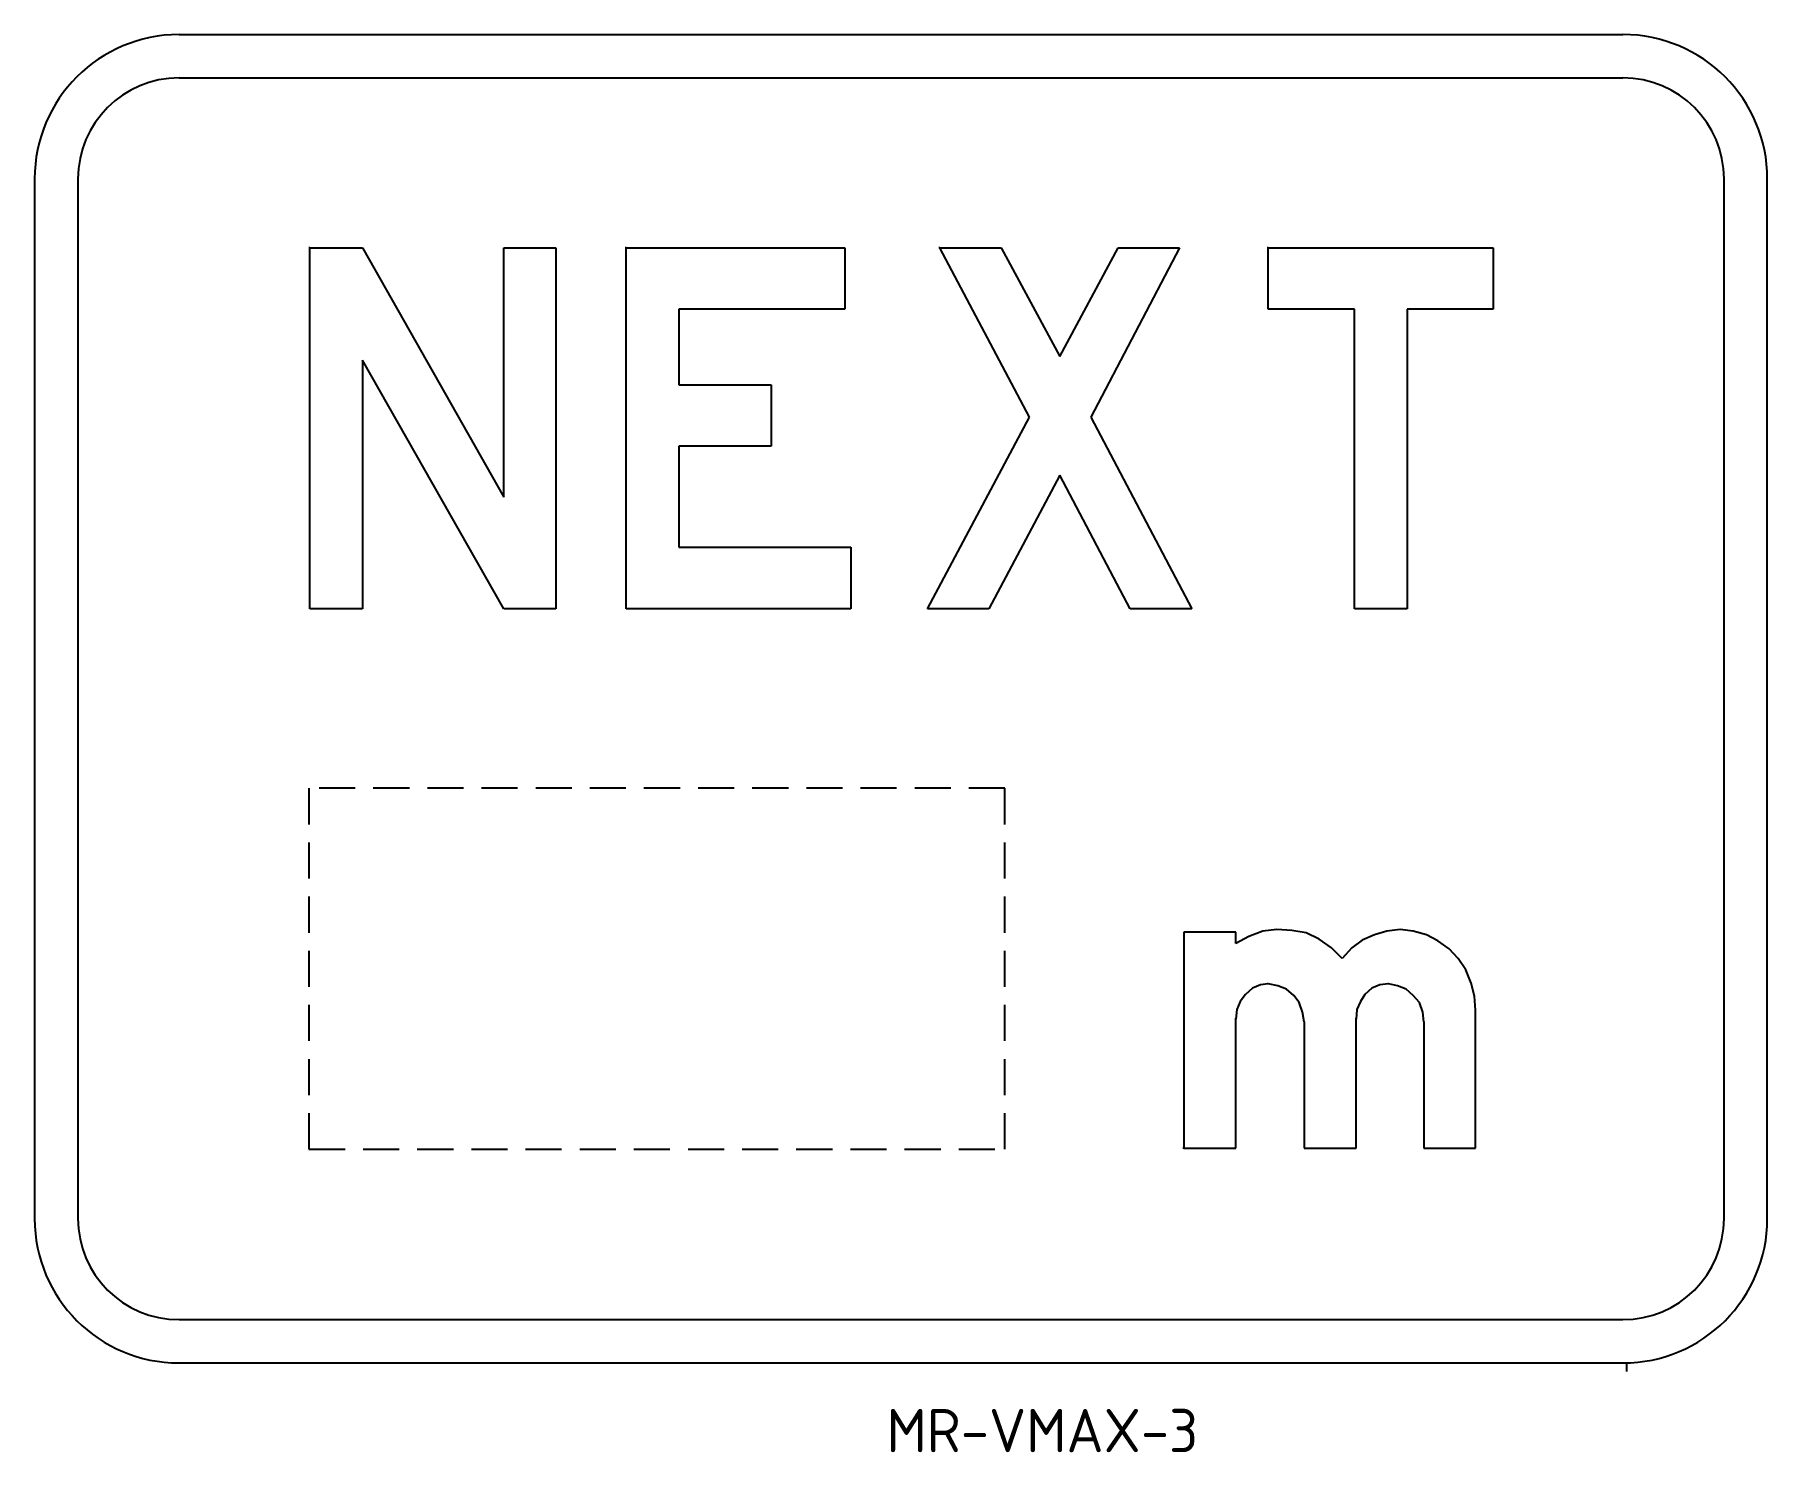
# Model space of a CAD drawing. Extents: x 157 to 277, y 149 to 248.
import ezdxf

# ---------------------------------------------------------------- set-up
doc = ezdxf.new("R2010")
doc.units = 0
doc.linetypes.add('CENTERX2', pattern=[101.6, 63.5, -12.7, 12.7, -12.7])
doc.linetypes.add('DASHED', pattern=[0.75, 0.5, -0.25])
doc.layers.get('0').update_dxf_attribs({"linetype": 'CONTINUOUS'})
doc.layers.add('T25', color=1, linetype='CONTINUOUS')
doc.styles.add('ISO', font='iso3098b.shx')

msp = doc.modelspace()

# ---------------------------------------------------------------- linework, layer by layer
at = {"color": 1}
for p, q in [((176.42, 232.92), (176.36, 232.92)), ((176.42, 232.92), (180.07, 232.92)), ((176.42, 207.91), (176.42, 232.92)), ((180.07, 232.92), (189.87, 215.64)), ((189.87, 215.64), (189.87, 232.92)), ((189.87, 232.92), (193.46, 232.92)), ((193.46, 232.92), (193.46, 207.91)), ((198.33, 232.92), (198.27, 232.92)), ((198.33, 232.92), (213.48, 232.92)), ((198.33, 207.91), (198.33, 232.92)), ((213.48, 232.92), (213.48, 228.66)), ((220.05, 232.92), (219.99, 232.92)), ((220.05, 232.92), (224.31, 232.92)), ((226.26, 221.18), (220.05, 232.92)), ((224.31, 232.92), (228.38, 225.38)), ((228.38, 225.38), (232.4, 232.92)), ((236.66, 232.92), (230.51, 221.18)), ((232.4, 232.92), (236.66, 232.92)), ((242.81, 232.92), (242.74, 232.92)), ((242.81, 232.92), (258.38, 232.92)), ((242.81, 228.66), (242.81, 232.92)), ((258.38, 232.92), (258.38, 228.66)), ((213.48, 228.66), (201.98, 228.66)), ((201.98, 228.66), (201.98, 223.43)), ((248.77, 228.66), (242.81, 228.66)), ((248.77, 207.91), (248.77, 228.66)), ((258.38, 228.66), (252.42, 228.66)), ((252.42, 228.66), (252.42, 207.91)), ((189.87, 207.91), (180.07, 225.13)), ((180.07, 225.13), (180.07, 207.91)), ((201.98, 223.43), (208.37, 223.43)), ((208.37, 223.43), (208.37, 219.17)), ((219.2, 207.91), (226.26, 221.18)), ((230.51, 221.18), (237.51, 207.91)), ((208.37, 219.17), (201.98, 219.17)), ((201.98, 219.17), (201.98, 212.17)), ((228.38, 217.16), (223.46, 207.91)), ((233.25, 207.91), (228.38, 217.16)), ((201.98, 212.17), (213.9, 212.17)), ((213.9, 212.17), (213.9, 207.91)), ((180.07, 207.91), (176.42, 207.91)), ((193.46, 207.91), (189.87, 207.91)), ((213.9, 207.91), (198.33, 207.91)), ((223.46, 207.91), (219.2, 207.91)), ((237.51, 207.91), (233.25, 207.91)), ((252.42, 207.91), (248.77, 207.91)), ((240.55, 185.52), (236.96, 185.52)), ((236.96, 185.52), (236.96, 170.55)), ((240.55, 184.73), (240.55, 185.52)), ((241.47, 185.22), (240.55, 184.73)), ((242.44, 185.58), (241.47, 185.22)), ((243.41, 185.7), (242.44, 185.58)), ((244.45, 185.64), (243.41, 185.7)), ((245.42, 185.46), (244.45, 185.64)), ((246.33, 185.03), (245.42, 185.46)), ((247.19, 184.43), (246.33, 185.03)), ((249.32, 184.97), (248.59, 184.43)), ((250.17, 185.34), (249.32, 184.97)), ((251.02, 185.58), (250.17, 185.34)), ((251.93, 185.7), (251.02, 185.58)), ((252.85, 185.58), (251.93, 185.7)), ((253.76, 185.34), (252.85, 185.58)), ((254.55, 184.91), (253.76, 185.34)), ((255.34, 184.37), (254.55, 184.91)), ((247.92, 183.7), (247.19, 184.43)), ((248.59, 184.43), (247.92, 183.7)), ((255.95, 183.7), (255.34, 184.37)), ((256.5, 182.9), (255.95, 183.7)), ((256.86, 181.99), (256.5, 182.9)), ((241.22, 181.2), (240.86, 180.71)), ((241.71, 181.63), (241.22, 181.2)), ((242.26, 181.87), (241.71, 181.63)), ((242.81, 181.93), (242.26, 181.87)), ((242.81, 181.93), (242.74, 181.93)), ((243.48, 181.81), (242.81, 181.93)), ((244.08, 181.57), (243.48, 181.81)), ((244.57, 181.14), (244.08, 181.57)), ((249.5, 181.2), (249.19, 180.71)), ((249.99, 181.63), (249.5, 181.2)), ((250.53, 181.87), (249.99, 181.63)), ((251.14, 181.93), (250.53, 181.87)), ((251.14, 181.93), (251.08, 181.93)), ((251.75, 181.81), (251.14, 181.93)), ((252.36, 181.57), (251.75, 181.81)), ((252.85, 181.14), (252.36, 181.57)), ((257.1, 181.08), (256.86, 181.99)), ((240.62, 180.17), (240.55, 179.5)), ((240.86, 180.71), (240.62, 180.17)), ((244.94, 180.65), (244.57, 181.14)), ((245.18, 179.98), (244.94, 180.65)), ((248.95, 180.17), (248.89, 179.5)), ((249.19, 180.71), (248.95, 180.17)), ((253.27, 180.65), (252.85, 181.14)), ((253.51, 179.98), (253.27, 180.65)), ((257.17, 180.11), (257.1, 181.08)), ((257.17, 170.55), (257.17, 180.11)), ((240.55, 179.5), (240.49, 179.5)), ((240.55, 179.5), (240.49, 179.5)), ((240.55, 170.55), (240.55, 179.5)), ((245.3, 179.31), (245.18, 179.98)), ((245.3, 179.31), (245.3, 170.55)), ((248.89, 179.5), (248.83, 179.5)), ((248.89, 179.5), (248.83, 179.5)), ((248.89, 170.55), (248.89, 179.5)), ((253.58, 179.31), (253.51, 179.98)), ((253.58, 179.31), (253.58, 170.55)), ((236.96, 170.55), (236.9, 170.55)), ((236.96, 170.55), (240.55, 170.55)), ((245.3, 170.55), (248.89, 170.55)), ((253.58, 170.55), (257.17, 170.55))]:
    msp.add_line(p, q, dxfattribs=at)
at = {"layer": 'T25', "color": 3}
for p, q in [((167.37, 247.68), (267.37, 247.68)), ((167.37, 244.68), (267.37, 244.68)), ((157.37, 237.68), (157.37, 165.68)), ((160.37, 237.68), (160.37, 165.68)), ((274.37, 165.68), (274.37, 237.68)), ((277.37, 165.68), (277.37, 237.68)), ((167.37, 158.68), (267.37, 158.68)), ((167.37, 155.68), (267.37, 155.68))]:
    msp.add_line(p, q, dxfattribs=at)
at = {"layer": 'T25', "linetype": 'CENTERX2'}
msp.add_line((267.62, 155.68), (267.62, 155.09), dxfattribs=at)
at = {"layer": 'T25', "linetype": 'DASHED', "ltscale": 5}
msp.add_lwpolyline([(176.37, 170.48), (224.57, 170.48), (224.57, 195.48), (176.37, 195.48)], close=True, dxfattribs=at)
at = {"layer": 'T25', "color": 3}
for centre, radius, start, end in [((167.37, 237.68), 10, 90, 180), ((267.37, 237.68), 10, 0, 90), ((167.37, 237.68), 7, 90, 180), ((267.37, 237.68), 7, 0, 90), ((167.37, 165.68), 10, 180, 270), ((167.37, 165.68), 7, 180, 270), ((267.37, 165.68), 10, 270, 0), ((267.37, 165.68), 7, 270, 0)]:
    msp.add_arc(centre, radius, start, end, dxfattribs=at)

# ---------------------------------------------------------------- texts
at = {"layer": 'T25', "color": 3, "style": 'ISO'}
msp.add_text('MR-VMAX-3', height=3, dxfattribs=at).set_placement((216.36, 149.5))

doc.saveas('drawing.dxf')
